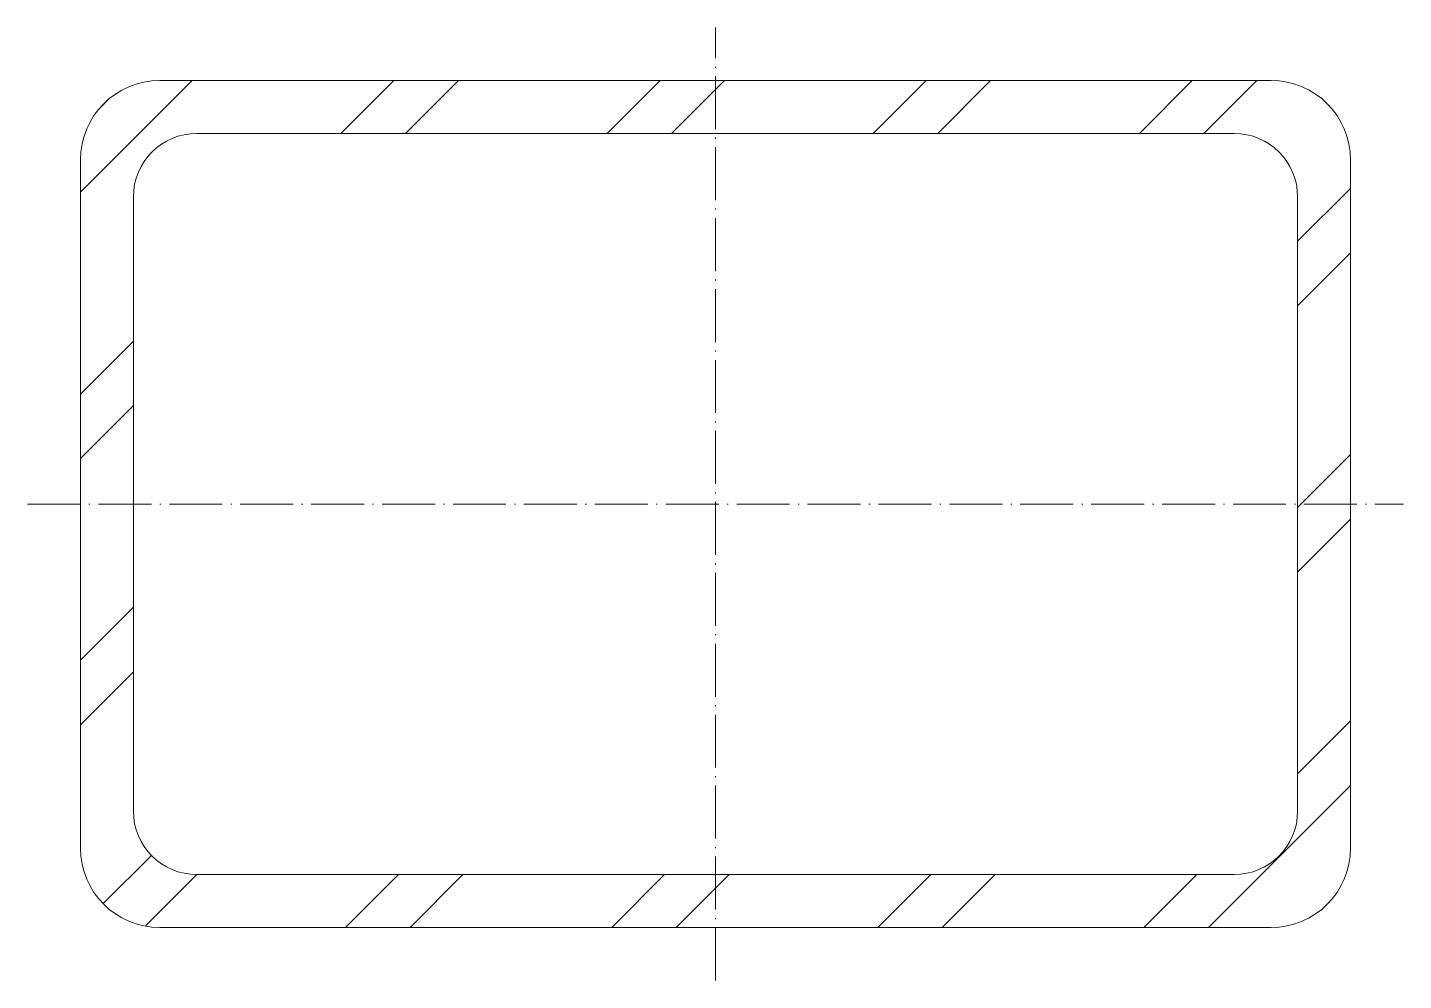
# Model space of a CAD drawing. Header units: metres. Extents: x -65 to 65, y -45 to 45.
import ezdxf

# ---------------------------------------------------------------- set-up
doc = ezdxf.new("R2010")
doc.units = ezdxf.units.M
doc.linetypes.add('MV_hartlijn_staal', pattern=[6.6, 5, -0.8, 0, -0.8])
doc.layers.add('A-DETL-GENF', color=92, linetype='Continuous', lineweight=18)

# ---------------------------------------------------------------- blocks, each defined once
blk = doc.blocks.new('28 Staalprofielen- koker RHS-2d - K120_80_5-3531665-00_0 Basismaterialen')
at = {"layer": 'A-DETL-GENF', "lineweight": 13}
h = blk.add_hatch(dxfattribs=at)
h.set_pattern_fill('FP_363', color=256, style=0, pattern_type=2)
h.set_pattern_definition([(45, (2810.222, 4414.438), (-12.57236, 12.57236), []), (45, (2810.222, 4433.488), (-12.57236, 12.57236), [])])
h.paths.add_polyline_path([(52.5, -40), (54.44, -39.74), (56.25, -39), (57.8, -37.8), (59, -36.25), (59.74, -34.44), (60, -32.5), (60, 32.5), (59.74, 34.44), (59, 36.25), (57.8, 37.8), (56.25, 39), (54.44, 39.74), (52.5, 40), (-52.5, 40), (-54.44, 39.74), (-56.25, 39), (-57.8, 37.8), (-59, 36.25), (-59.74, 34.44), (-60, 32.5), (-60, -32.5), (-59.74, -34.44), (-59, -36.25), (-57.8, -37.8), (-56.25, -39), (-54.44, -39.74), (-52.5, -40)])
h.paths.add_polyline_path([(49, -35), (-49, -35), (-50.55, -34.8), (-52, -34.2), (-53.24, -33.24), (-54.2, -32), (-54.8, -30.55), (-55, -29), (-55, 29), (-54.8, 30.55), (-54.2, 32), (-53.24, 33.24), (-52, 34.2), (-50.55, 34.8), (-49, 35), (49, 35), (50.55, 34.8), (52, 34.2), (53.24, 33.24), (54.2, 32), (54.8, 30.55), (55, 29), (55, -29), (54.8, -30.55), (54.2, -32), (53.24, -33.24), (52, -34.2), (50.55, -34.8)])
at = {"layer": 'A-DETL-GENF', "linetype": 'MV_hartlijn_staal', "lineweight": 13}
for p, q in [((0, -45), (0, 45)), ((-65, 0), (65, 0))]:
    blk.add_line(p, q, dxfattribs=at)
at = {"layer": 'A-DETL-GENF'}
for p, q in [((52.5, 40), (-52.5, 40)), ((-52.5, 40), (52.5, 40)), ((-49, 35), (49, 35)), ((-49, 35), (49, 35)), ((-60, 32.5), (-60, -32.5)), ((-60, -32.5), (-60, 32.5)), ((60, -32.5), (60, 32.5)), ((60, 32.5), (60, -32.5)), ((-55, -29), (-55, 29)), ((-55, -29), (-55, 29)), ((55, 29), (55, -29)), ((55, 29), (55, -29)), ((49, -35), (-49, -35)), ((49, -35), (-49, -35)), ((-52.5, -40), (52.5, -40)), ((52.5, -40), (-52.5, -40))]:
    blk.add_line(p, q, dxfattribs=at)
for centre, radius, start, end in [((-52.5, 32.5), 7.5, 90, 180), ((-52.5, 32.5), 7.5, 90, 180), ((52.5, 32.5), 7.5, 360, 90), ((52.5, 32.5), 7.5, 360, 90), ((-49, 29), 6, 90, 180), ((-49, 29), 6, 90, 180), ((49, 29), 6, 360, 90), ((49, 29), 6, 360, 90), ((-49, -29), 6, 180, 270), ((-49, -29), 6, 180, 270), ((49, -29), 6, 270, 0), ((49, -29), 6, 270, 360), ((-52.5, -32.5), 7.5, 180, 270), ((-52.5, -32.5), 7.5, 180, 270), ((52.5, -32.5), 7.5, 270, 0), ((52.5, -32.5), 7.5, 270, 0)]:
    blk.add_arc(centre, radius, start, end, dxfattribs=at)

msp = doc.modelspace()

# ---------------------------------------------------------------- block references
msp.add_blockref('28 Staalprofielen- koker RHS-2d - K120_80_5-3531665-00_0 Basismaterialen', (0, 0))

doc.saveas('drawing.dxf')
